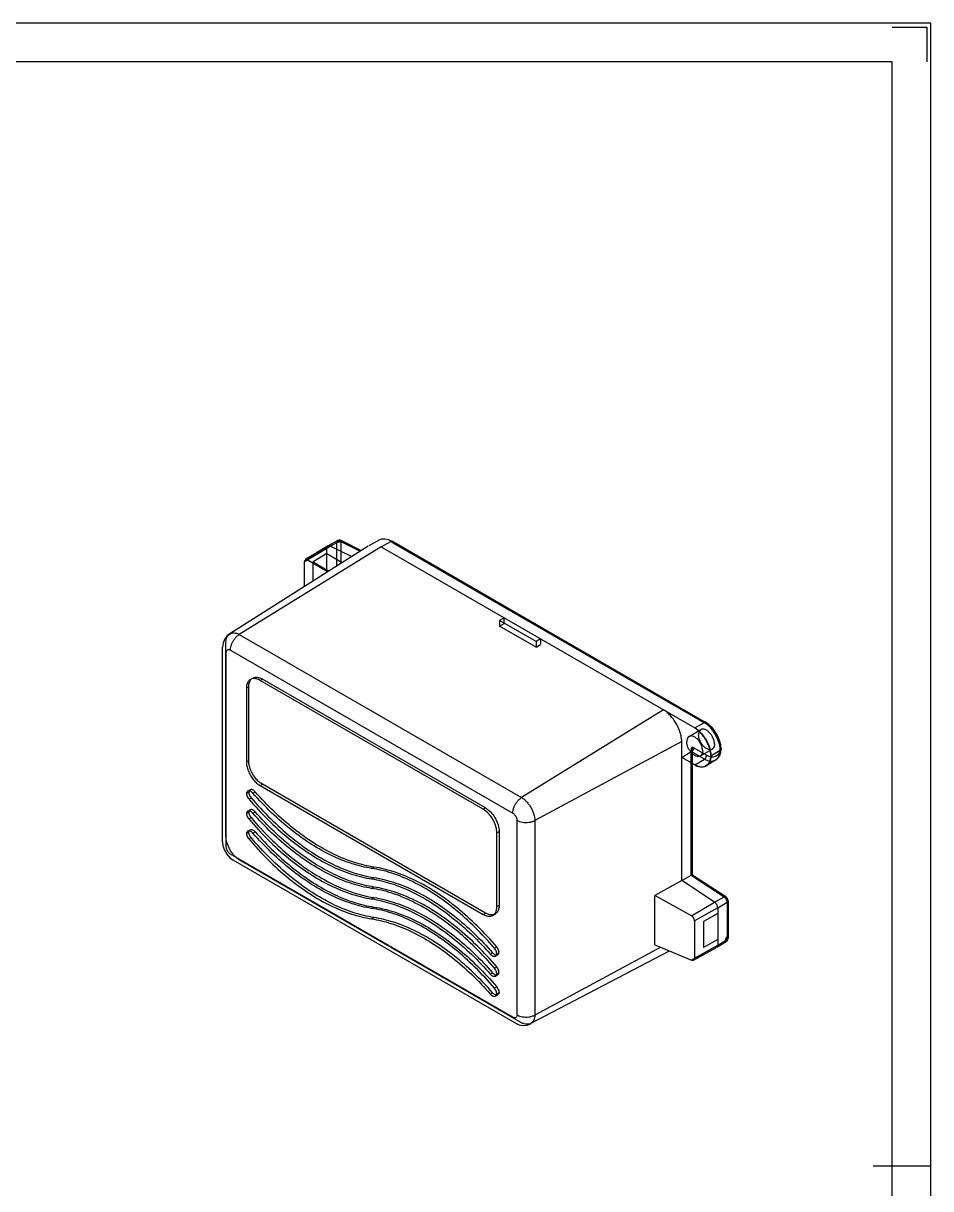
# Model space of a CAD drawing. Header units: millimetres. Extents: x 704 to 1206, y -330 to 25.
# Drawn here: x 1065.2 to 1206.1, y -156.3 to 24.6 of the extents above; entities that cross this region are included whole.
import ezdxf

# ---------------------------------------------------------------- set-up
doc = ezdxf.new("R2010")
doc.units = ezdxf.units.MM
doc.layers.get('0').update_dxf_attribs({"lineweight": 0})
for name, color, linetype, lineweight in [('CAXA3', 7, 'Continuous', 25), ('图框_内框线', 5, 'Continuous', 50), ('图框_外框线', 7, 'Continuous', 0), ('图框_角线', 5, 'Continuous', 140)]:
    doc.layers.add(name, color=color, linetype=linetype, lineweight=lineweight)

msp = doc.modelspace()

# ---------------------------------------------------------------- linework, layer by layer
at = {"color": 0, "linetype": 'Continuous', "lineweight": 25}
for p, q in [((1112.401, -56.871), (1113.919, -56.025)), ((1114.08, -55.707), (1112.571, -56.537)), ((1112.895, -56.545), (1114.388, -55.715)), ((1113.919, -59.648), (1113.919, -56.025)), ((1114.388, -55.715), (1117.597, -57.313)), ((1114.619, -59.203), (1114.619, -56.029)), ((1114.629, -55.693), (1117.723, -57.233)), ((1114.76, -55.936), (1117.565, -57.333)), ((1120.397, -55.702), (1118.888, -56.532)), ((1120.816, -56.667), (1122.307, -55.836)), ((1122.307, -55.836), (1171.009, -83.953)), ((1122.551, -55.814), (1171.254, -83.932)), ((1122.655, -56.043), (1171.357, -84.161)), ((1118.793, -56.553), (1097.304, -70.198)), ((1120.816, -56.667), (1098.776, -70.28)), ((1108.923, -58.951), (1112.401, -56.871)), ((1112.558, -56.538), (1109.049, -58.664)), ((1112.895, -56.545), (1109.322, -58.685)), ((1112.401, -57.728), (1110.248, -59.016)), ((1112.401, -60.612), (1112.401, -56.871)), ((1112.401, -57.728), (1114.78, -59.101)), ((1116.208, -58.195), (1112.895, -56.545)), ((1120.816, -56.667), (1169.518, -84.784)), ((1108.923, -62.821), (1108.923, -58.951)), ((1112.467, -60.57), (1109.322, -58.685)), ((1110.248, -61.979), (1110.248, -59.016)), ((1110.248, -59.016), (1112.692, -60.427)), ((1139.908, -67.689), (1139.201, -68.126)), ((1139.201, -68.126), (1139.201, -68.995)), ((1144.858, -71.392), (1139.201, -68.126)), ((1139.201, -68.995), (1139.908, -68.587)), ((1139.908, -68.587), (1139.908, -67.689)), ((1098.776, -70.28), (1142.617, -95.591)), ((1144.858, -72.261), (1139.201, -68.995)), ((1096.18, -102.467), (1096.18, -72.256)), ((1096.717, -101.679), (1096.717, -71.469)), ((1145.565, -70.955), (1144.858, -71.392)), ((1144.858, -71.392), (1144.858, -72.261)), ((1144.858, -72.261), (1145.565, -71.853)), ((1145.565, -70.955), (1145.565, -71.853)), ((1096.766, -103.283), (1096.766, -73.073)), ((1097.411, -72.7), (1141.252, -98.011)), ((1100.507, -77.257), (1100.861, -77.053)), ((1102.007, -77.405), (1102.361, -77.201)), ((1136.656, -97.409), (1102.007, -77.405)), ((1099.886, -78.63), (1100.239, -78.426)), ((1099.886, -78.63), (1099.886, -90.061)), ((1100.239, -89.857), (1100.239, -78.426)), ((1164.657, -81.977), (1142.617, -95.591)), ((1169.518, -84.784), (1171.009, -83.953)), ((1168.626, -86.116), (1170.464, -85.055)), ((1167.485, -86.876), (1144.675, -99.157)), ((1167.485, -108.479), (1167.485, -86.876)), ((1167.485, -89.367), (1168.95, -88.461)), ((1168.944, -88.097), (1168.944, -107.185)), ((1171.009, -89.65), (1168.95, -88.461)), ((1168.95, -107.631), (1168.95, -88.461)), ((1169.091, -88.301), (1169.091, -107.389)), ((1171.357, -89.041), (1169.333, -87.872)), ((1170.376, -89.147), (1172.214, -88.086)), ((1172.011, -89.101), (1173.476, -88.225)), ((1099.886, -90.061), (1100.239, -89.857)), ((1169.518, -90.54), (1167.485, -89.367)), ((1169.518, -90.54), (1171.009, -89.65)), ((1171.264, -90.632), (1172.737, -89.74)), ((1102.007, -93.735), (1102.361, -93.531)), ((1102.007, -93.735), (1136.656, -113.739)), ((1137.009, -113.535), (1102.361, -93.531)), ((1099.891, -94.98), (1100.244, -94.776)), ((1100.093, -94.617), (1100.446, -94.413)), ((1100.265, -95.822), (1100.619, -95.618)), ((1100.901, -94.926), (1101.255, -94.722)), ((1100.093, -97.719), (1100.446, -97.515)), ((1136.656, -97.409), (1137.009, -97.205)), ((1099.891, -98.083), (1100.244, -97.878)), ((1100.265, -98.925), (1100.619, -98.72)), ((1100.901, -98.029), (1101.255, -97.825)), ((1141.897, -99.129), (1141.897, -129.34)), ((1144.675, -99.157), (1144.675, -129.368)), ((1099.891, -101.185), (1100.244, -100.981)), ((1100.093, -100.822), (1100.446, -100.618)), ((1100.901, -101.132), (1101.255, -100.928)), ((1138.777, -101.083), (1139.13, -100.879)), ((1138.777, -112.514), (1138.777, -101.083)), ((1139.13, -100.879), (1139.13, -112.31)), ((1100.265, -102.027), (1100.619, -101.823)), ((1141.252, -129.712), (1097.411, -104.401)), ((1141.666, -130.628), (1097.825, -105.317)), ((1142.617, -130.556), (1098.776, -105.245)), ((1119.331, -106.595), (1119.685, -106.391)), ((1119.331, -108.228), (1119.685, -108.024)), ((1167.485, -108.479), (1163.324, -110.789)), ((1167.485, -108.479), (1168.95, -107.631)), ((1172.578, -111.823), (1167.485, -108.479)), ((1168.95, -107.631), (1174.067, -110.991)), ((1169.23, -107.633), (1174.311, -110.97)), ((1169.309, -107.847), (1174.39, -111.183)), ((1119.331, -109.698), (1119.685, -109.494)), ((1119.331, -111.331), (1119.685, -111.127)), ((1168.995, -113.958), (1163.324, -110.789)), ((1163.324, -118.476), (1163.324, -110.789)), ((1168.995, -113.958), (1172.578, -111.823)), ((1172.578, -111.823), (1174.067, -110.991)), ((1173.071, -112.719), (1174.537, -111.843)), ((1174.53, -111.438), (1174.53, -117.235)), ((1174.537, -111.843), (1174.537, -117.64)), ((1174.677, -111.642), (1174.677, -117.439)), ((1119.331, -112.801), (1119.685, -112.596)), ((1136.656, -113.739), (1137.009, -113.535)), ((1138.156, -113.888), (1138.509, -113.684)), ((1138.777, -112.514), (1139.13, -112.31)), ((1173.071, -112.719), (1169.469, -114.727)), ((1173.071, -113.576), (1170.841, -114.819)), ((1173.071, -112.719), (1173.071, -118.516)), ((1119.331, -114.434), (1119.685, -114.229)), ((1169.469, -114.727), (1169.469, -120.524)), ((1170.841, -114.819), (1170.841, -118.902)), ((1138.397, -119.001), (1138.751, -118.797)), ((1144.011, -130.684), (1165.58, -119.414)), ((1164.217, -118.847), (1144.675, -129.368)), ((1163.324, -118.476), (1168.995, -120.833)), ((1172.578, -118.841), (1168.995, -120.833)), ((1169.309, -120.83), (1172.905, -118.854)), ((1169.469, -120.524), (1173.071, -118.516)), ((1173.071, -117.659), (1170.841, -118.902)), ((1172.578, -118.841), (1174.067, -117.95)), ((1172.912, -118.844), (1174.385, -117.952)), ((1173.071, -118.516), (1174.537, -117.64)), ((1137.761, -119.897), (1138.115, -119.693)), ((1138.57, -120.206), (1138.923, -120.002)), ((1138.772, -119.843), (1139.125, -119.639)), ((1137.761, -123), (1138.115, -122.796)), ((1138.397, -122.104), (1138.751, -121.9)), ((1138.772, -122.946), (1139.125, -122.742)), ((1138.57, -123.309), (1138.923, -123.105)), ((1137.761, -126.102), (1138.115, -125.898)), ((1138.397, -125.207), (1138.751, -125.003)), ((1138.57, -126.412), (1138.923, -126.208)), ((1138.772, -126.049), (1139.125, -125.845))]:
    msp.add_line(p, q, dxfattribs=at)
for points in [[(1114.615, -55.686), (1114.429, -55.635), (1114.238, -55.637), (1114.069, -55.697)], [(1122.541, -55.832), (1121.972, -55.573), (1121.396, -55.457), (1120.846, -55.494), (1120.358, -55.678)], [(1097.285, -70.157), (1096.827, -70.54), (1096.474, -71.039), (1096.252, -71.624), (1096.18, -72.263)], [(1173.596, -88.022), (1173.54, -87.403), (1173.364, -86.732), (1173.076, -86.045), (1172.693, -85.384), (1172.242, -84.792), (1171.748, -84.305), (1171.241, -83.949)], [(1169.091, -88.301), (1169.091, -88.286), (1169.091, -88.283), (1169.09, -88.292), (1169.089, -88.295), (1169.085, -88.306), (1169.08, -88.319), (1169.079, -88.322)], [(1172.758, -89.77), (1173.111, -89.474), (1173.38, -89.067), (1173.545, -88.572), (1173.596, -88.02)], [(1096.18, -102.462), (1096.249, -103.108), (1096.471, -103.779), (1096.836, -104.411), (1097.307, -104.938), (1097.831, -105.32)], [(1169.124, -107.522), (1169.11, -107.492), (1169.1, -107.46), (1169.094, -107.433), (1169.091, -107.411), (1169.091, -107.389)], [(1169.23, -107.633), (1169.208, -107.618), (1169.187, -107.6), (1169.166, -107.578), (1169.143, -107.552), (1169.124, -107.522)], [(1174.676, -111.627), (1174.628, -111.38), (1174.504, -111.154), (1174.321, -110.977)], [(1174.393, -117.964), (1174.536, -117.837), (1174.634, -117.659), (1174.676, -117.452)], [(1141.662, -130.626), (1142.254, -130.882), (1142.871, -130.982), (1143.477, -130.925), (1144.034, -130.722)]]:
    msp.add_lwpolyline(points, dxfattribs=at)
for points, knots in [([(1114.388, -55.715), (1114.359, -55.702), (1114.301, -55.68), (1114.212, -55.67), (1114.131, -55.682), (1114.059, -55.715), (1114, -55.768), (1113.955, -55.84), (1113.926, -55.927), (1113.919, -55.991), (1113.919, -56.025)], [0, 0, 0, 0, 0.09760852, 0.18458258, 0.26437822, 0.34091747, 0.41832678, 0.50052691, 0.59092948, 0.69238191, 0.69238191, 0.69238191, 0.69238191]), ([(1114.619, -56.029), (1114.571, -56), (1114.458, -55.959), (1114.275, -55.937), (1114.089, -55.955), (1113.971, -55.996), (1113.919, -56.025)], [0, 0, 0, 0, 0.16948319, 0.35481799, 0.54750977, 0.72583984, 0.72583984, 0.72583984, 0.72583984]), ([(1114.159, -55.952), (1114.13, -55.956), (1114.073, -55.965), (1113.992, -55.99), (1113.942, -56.012), (1113.919, -56.025)], [0, 0, 0, 0, 0.08844574, 0.17334463, 0.25271172, 0.25271172, 0.25271172, 0.25271172]), ([(1114.76, -55.936), (1114.757, -55.887), (1114.739, -55.797), (1114.653, -55.69), (1114.518, -55.659), (1114.431, -55.692), (1114.388, -55.715)], [0, 0, 0, 0, 0.14693505, 0.26840862, 0.38999077, 0.53564921, 0.53564921, 0.53564921, 0.53564921]), ([(1114.388, -55.715), (1114.409, -55.704), (1114.451, -55.685), (1114.515, -55.671), (1114.557, -55.672), (1114.577, -55.676)], [0, 0, 0, 0, 0.07106057, 0.13589298, 0.19640009, 0.19640009, 0.19640009, 0.19640009]), ([(1114.619, -56.029), (1114.621, -56.004), (1114.627, -55.956), (1114.691, -55.913), (1114.737, -55.927), (1114.76, -55.937)], [0, 0, 0, 0, 0.07467004, 0.13249118, 0.20625724, 0.20625724, 0.20625724, 0.20625724]), ([(1122.307, -55.836), (1122.323, -55.826), (1122.356, -55.809), (1122.411, -55.793), (1122.469, -55.788), (1122.527, -55.8), (1122.577, -55.829), (1122.614, -55.874), (1122.639, -55.928), (1122.652, -55.985), (1122.654, -56.024), (1122.655, -56.043)], [0, 0, 0, 0, 0.05437787, 0.11214979, 0.17077705, 0.22854711, 0.28478711, 0.34198803, 0.40104624, 0.46055384, 0.51790818, 0.51790818, 0.51790818, 0.51790818]), ([(1112.895, -56.545), (1112.864, -56.53), (1112.803, -56.506), (1112.709, -56.493), (1112.623, -56.505), (1112.547, -56.54), (1112.484, -56.597), (1112.437, -56.673), (1112.407, -56.767), (1112.401, -56.835), (1112.401, -56.871)], [0, 0, 0, 0, 0.10389187, 0.19625894, 0.2808989, 0.36205664, 0.44415456, 0.53138376, 0.62741404, 0.73535603, 0.73535603, 0.73535603, 0.73535603]), ([(1109.322, -58.685), (1109.278, -58.659), (1109.183, -58.62), (1109.029, -58.655), (1108.936, -58.788), (1108.923, -58.894), (1108.923, -58.951)], [0, 0, 0, 0, 0.15492221, 0.29277153, 0.43897911, 0.60862184, 0.60862184, 0.60862184, 0.60862184]), ([(1096.717, -71.469), (1096.717, -71.323), (1096.742, -71.048), (1096.867, -70.674), (1097.067, -70.375), (1097.333, -70.159), (1097.653, -70.036), (1098.013, -70.013), (1098.399, -70.092), (1098.65, -70.207), (1098.776, -70.28)], [0, 0, 0, 0, 0.4362267, 0.821738, 1.1714024, 1.5023358, 1.8332682, 2.1829299, 2.5684374, 3.0046599, 3.0046599, 3.0046599, 3.0046599]), ([(1097.411, -72.7), (1097.411, -72.553), (1097.446, -72.25), (1097.578, -71.799), (1097.786, -71.351), (1098.061, -70.93), (1098.39, -70.562), (1098.644, -70.362), (1098.776, -70.28)], [0, 0, 0, 0, 0.4414526, 0.9080043, 1.4049817, 1.9162212, 2.4138339, 2.8790363, 2.8790363, 2.8790363, 2.8790363]), ([(1096.766, -73.073), (1096.765, -73.003), (1096.78, -72.872), (1096.871, -72.7), (1097.034, -72.605), (1097.228, -72.612), (1097.351, -72.665), (1097.411, -72.7)], [0, 0, 0, 0, 0.20824851, 0.39104146, 0.56079089, 0.74399566, 0.95347355, 0.95347355, 0.95347355, 0.95347355]), ([(1102.007, -77.405), (1101.839, -77.309), (1101.502, -77.154), (1100.973, -77.085), (1100.488, -77.222), (1100.127, -77.573), (1099.921, -78.066), (1099.886, -78.436), (1099.886, -78.63)], [0, 0, 0, 0, 0.58107, 1.1004948, 1.5699075, 2.0392141, 2.5586083, 3.1410633, 3.1410633, 3.1410633, 3.1410633]), ([(1100.239, -78.426), (1100.239, -78.23), (1100.28, -77.858), (1100.485, -77.366), (1100.842, -77.018), (1101.322, -76.885), (1101.85, -76.952), (1102.191, -77.103), (1102.361, -77.201)], [0, 0, 0, 0, 0.5897215, 1.1079208, 1.5703885, 2.0324902, 2.5494628, 3.1378899, 3.1378899, 3.1378899, 3.1378899]), ([(1167.485, -86.876), (1167.485, -86.653), (1167.438, -86.19), (1167.262, -85.493), (1166.991, -84.789), (1166.638, -84.1), (1166.218, -83.45), (1165.743, -82.863), (1165.228, -82.362), (1164.85, -82.089), (1164.657, -81.977)], [0, 0, 0, 0, 0.6691803, 1.3904616, 2.1498283, 2.929098, 3.7083669, 4.4677312, 5.1890087, 5.8581839, 5.8581839, 5.8581839, 5.8581839]), ([(1169.518, -84.784), (1169.746, -84.917), (1170.195, -85.253), (1170.788, -85.885), (1171.303, -86.635), (1171.694, -87.455), (1171.944, -88.283), (1172.01, -88.838), (1172.011, -89.101)], [0, 0, 0, 0, 0.790686, 1.6706424, 2.589943, 3.5080256, 4.3852189, 5.1739452, 5.1739452, 5.1739452, 5.1739452]), ([(1172.011, -89.101), (1172.006, -88.903), (1171.959, -88.494), (1171.799, -87.881), (1171.56, -87.264), (1171.251, -86.662), (1170.884, -86.094), (1170.469, -85.577), (1170.018, -85.133), (1169.688, -84.887), (1169.518, -84.784)], [0, 0, 0, 0, 0.5945282, 1.2300026, 1.8952562, 2.5760475, 3.2568382, 3.9220898, 4.5575608, 5.1520847, 5.1520847, 5.1520847, 5.1520847]), ([(1172.576, -87.296), (1172.576, -87.135), (1172.529, -86.795), (1172.354, -86.301), (1172.084, -85.832), (1171.744, -85.433), (1171.367, -85.134), (1170.981, -84.971), (1170.609, -84.962), (1170.302, -85.144), (1170.13, -85.47), (1170.101, -85.723), (1170.102, -85.856)], [0, 0, 0, 0, 0.482764, 1.0204516, 1.5611902, 2.0993077, 2.5834018, 2.9923403, 3.3392346, 3.6575085, 4.0065194, 4.4064782, 4.4064782, 4.4064782, 4.4064782]), ([(1171.357, -84.161), (1171.357, -84.142), (1171.356, -84.104), (1171.343, -84.047), (1171.319, -83.993), (1171.281, -83.948), (1171.232, -83.918), (1171.175, -83.907), (1171.117, -83.912), (1171.061, -83.928), (1171.026, -83.944), (1171.009, -83.953)], [0, 0, 0, 0, 0.05574654, 0.11451002, 0.17380334, 0.23152616, 0.28748845, 0.34387677, 0.40195597, 0.46071739, 0.51757437, 0.51757437, 0.51757437, 0.51757437]), ([(1173.476, -88.225), (1173.471, -88.029), (1173.425, -87.624), (1173.267, -87.018), (1173.029, -86.407), (1172.724, -85.812), (1172.36, -85.249), (1171.95, -84.738), (1171.504, -84.298), (1171.177, -84.055), (1171.009, -83.953)], [0, 0, 0, 0, 0.5883202, 1.217159, 1.875466, 2.5491486, 3.2228305, 3.8811355, 4.509971, 5.0982868, 5.0982868, 5.0982868, 5.0982868]), ([(1171.357, -84.161), (1171.428, -84.201), (1171.569, -84.291), (1171.773, -84.446), (1171.971, -84.623), (1172.229, -84.885), (1172.528, -85.253), (1172.842, -85.736), (1173.105, -86.249), (1173.274, -86.692), (1173.374, -87.047), (1173.429, -87.306), (1173.462, -87.561), (1173.47, -87.728), (1173.47, -87.81)], [0, 0, 0, 0, 0.2458834, 0.5017884, 0.7669847, 1.0403717, 1.6058327, 2.1856171, 2.7655611, 3.3314872, 3.6052079, 3.8707937, 4.1271301, 4.3734679, 4.3734679, 4.3734679, 4.3734679]), ([(1170.738, -88.358), (1170.737, -88.197), (1170.691, -87.856), (1170.516, -87.363), (1170.246, -86.893), (1169.906, -86.494), (1169.529, -86.196), (1169.142, -86.032), (1168.77, -86.023), (1168.464, -86.206), (1168.292, -86.532), (1168.262, -86.784), (1168.263, -86.917)], [0, 0, 0, 0, 0.482764, 1.0204516, 1.5611902, 2.0993077, 2.5834018, 2.9923403, 3.3392346, 3.6575085, 4.0065194, 4.4064782, 4.4064782, 4.4064782, 4.4064782]), ([(1172.576, -87.285), (1172.576, -87.422), (1172.546, -87.676), (1172.37, -88.002), (1172.064, -88.179), (1171.693, -88.169), (1171.309, -88.004), (1170.933, -87.709), (1170.595, -87.311), (1170.326, -86.844), (1170.15, -86.353), (1170.102, -86.016), (1170.102, -85.856)], [0, 0, 0, 0, 0.4110678, 0.7560513, 1.072166, 1.4171465, 1.8282103, 2.3085546, 2.83836, 3.3858807, 3.915688, 4.3960357, 4.3960357, 4.3960357, 4.3960357]), ([(1170.738, -88.346), (1170.738, -88.483), (1170.708, -88.738), (1170.532, -89.064), (1170.225, -89.241), (1169.855, -89.23), (1169.47, -89.065), (1169.094, -88.771), (1168.757, -88.372), (1168.487, -87.906), (1168.311, -87.414), (1168.263, -87.077), (1168.263, -86.917)], [0, 0, 0, 0, 0.4110678, 0.7560513, 1.072166, 1.4171465, 1.8282103, 2.3085546, 2.83836, 3.3858807, 3.915688, 4.3960357, 4.3960357, 4.3960357, 4.3960357]), ([(1169.048, -87.827), (1169.038, -87.833), (1169.021, -87.846), (1168.998, -87.87), (1168.982, -87.894), (1168.972, -87.915), (1168.965, -87.931), (1168.959, -87.949), (1168.952, -87.974), (1168.947, -88.009), (1168.945, -88.052), (1168.944, -88.082), (1168.944, -88.097)], [0, 0, 0, 0, 0.03244946, 0.06558564, 0.09975379, 0.11725238, 0.13499723, 0.15360969, 0.17309519, 0.2144515, 0.25825728, 0.30327017, 0.30327017, 0.30327017, 0.30327017]), ([(1168.944, -88.097), (1168.966, -88.11), (1169.005, -88.137), (1169.053, -88.186), (1169.078, -88.232), (1169.089, -88.27), (1169.091, -88.294), (1169.091, -88.313), (1169.088, -88.331), (1169.083, -88.355), (1169.071, -88.382), (1169.058, -88.404), (1169.046, -88.421), (1169.031, -88.438), (1169.011, -88.459), (1168.982, -88.481), (1168.961, -88.495), (1168.95, -88.502)], [0, 0, 0, 0, 0.07521492, 0.14261054, 0.20325298, 0.23192351, 0.26002935, 0.27404366, 0.28811241, 0.31664512, 0.34612319, 0.37694913, 0.39298049, 0.40945656, 0.44380414, 0.48010453, 0.5183888, 0.5183888, 0.5183888, 0.5183888]), ([(1169.048, -87.827), (1169.064, -87.855), (1169.092, -87.913), (1169.119, -88.005), (1169.128, -88.083), (1169.127, -88.145), (1169.123, -88.182), (1169.118, -88.211), (1169.111, -88.239), (1169.101, -88.274), (1169.084, -88.313), (1169.068, -88.343), (1169.052, -88.366), (1169.036, -88.387), (1169.014, -88.412), (1168.984, -88.439), (1168.962, -88.454), (1168.95, -88.461)], [0, 0, 0, 0, 0.09677708, 0.19236836, 0.28571091, 0.33133385, 0.37613392, 0.39821755, 0.42008383, 0.46316191, 0.50541361, 0.54689733, 0.56738655, 0.587722, 0.62798912, 0.66786852, 0.7075294, 0.7075294, 0.7075294, 0.7075294]), ([(1169.333, -87.872), (1169.333, -87.9), (1169.328, -87.958), (1169.308, -88.044), (1169.282, -88.117), (1169.255, -88.175), (1169.236, -88.21), (1169.22, -88.238), (1169.202, -88.265), (1169.18, -88.298), (1169.15, -88.336), (1169.125, -88.365), (1169.103, -88.388), (1169.082, -88.409), (1169.055, -88.433), (1169.021, -88.459), (1168.997, -88.474), (1168.986, -88.481)], [0, 0, 0, 0, 0.0828834, 0.17224075, 0.26631178, 0.31444868, 0.36291587, 0.38718167, 0.41141542, 0.45963398, 0.50728044, 0.55406454, 0.57704761, 0.59971346, 0.64397834, 0.68665641, 0.72756245, 0.72756245, 0.72756245, 0.72756245]), ([(1169.333, -87.872), (1169.32, -87.865), (1169.294, -87.85), (1169.255, -87.831), (1169.223, -87.818), (1169.198, -87.811), (1169.179, -87.807), (1169.161, -87.805), (1169.138, -87.804), (1169.11, -87.806), (1169.077, -87.813), (1169.057, -87.822), (1169.048, -87.827)], [0, 0, 0, 0, 0.0450125, 0.08881788, 0.13017378, 0.14965909, 0.16827136, 0.18601605, 0.20351447, 0.23768235, 0.27081835, 0.30326774, 0.30326774, 0.30326774, 0.30326774]), ([(1171.009, -89.65), (1171.16, -89.732), (1171.46, -89.863), (1171.919, -89.95), (1172.345, -89.918), (1172.724, -89.772), (1173.041, -89.517), (1173.281, -89.164), (1173.436, -88.723), (1173.472, -88.398), (1173.476, -88.225)], [0, 0, 0, 0, 0.5163389, 0.9734742, 1.3884863, 1.7813883, 2.1742914, 2.5893067, 3.0464465, 3.5627903, 3.5627903, 3.5627903, 3.5627903]), ([(1173.47, -87.81), (1173.472, -87.961), (1173.449, -88.25), (1173.325, -88.641), (1173.122, -88.954), (1172.849, -89.178), (1172.52, -89.305), (1172.148, -89.326), (1171.748, -89.241), (1171.487, -89.117), (1171.357, -89.041)], [0, 0, 0, 0, 0.456588, 0.8577419, 1.2192215, 1.559677, 1.8998983, 2.2607026, 2.6608015, 3.116017, 3.116017, 3.116017, 3.116017]), ([(1173.47, -87.81), (1173.49, -87.822), (1173.525, -87.85), (1173.565, -87.901), (1173.59, -87.959), (1173.598, -88.019), (1173.591, -88.079), (1173.569, -88.136), (1173.53, -88.187), (1173.495, -88.214), (1173.476, -88.225)], [0, 0, 0, 0, 0.06908305, 0.13326126, 0.19441781, 0.25399185, 0.31319631, 0.37331842, 0.43601254, 0.50348513, 0.50348513, 0.50348513, 0.50348513]), ([(1173.54, -88.172), (1173.564, -88.143), (1173.598, -88.075), (1173.597, -87.966), (1173.552, -87.872), (1173.5, -87.828), (1173.47, -87.81)], [0, 0, 0, 0, 0.11396295, 0.21737594, 0.31517537, 0.41803886, 0.41803886, 0.41803886, 0.41803886]), ([(1173.476, -88.225), (1173.484, -88.221), (1173.5, -88.21), (1173.521, -88.192), (1173.534, -88.179), (1173.54, -88.172)], [0, 0, 0, 0, 0.028704679, 0.056677479, 0.083961388, 0.083961388, 0.083961388, 0.083961388]), ([(1099.886, -90.061), (1099.886, -90.281), (1099.937, -90.75), (1100.151, -91.455), (1100.489, -92.161), (1100.931, -92.806), (1101.435, -93.344), (1101.816, -93.625), (1102.007, -93.735)], [0, 0, 0, 0, 0.6578738, 1.4068439, 2.2008933, 2.9948047, 3.7441269, 4.4046114, 4.4046114, 4.4046114, 4.4046114]), ([(1102.361, -93.531), (1102.166, -93.419), (1101.785, -93.132), (1101.28, -92.594), (1100.842, -91.956), (1100.509, -91.258), (1100.297, -90.554), (1100.239, -90.081), (1100.239, -89.857)], [0, 0, 0, 0, 0.6729243, 1.4218233, 2.2042068, 2.9855537, 3.7321012, 4.4033576, 4.4033576, 4.4033576, 4.4033576]), ([(1172.011, -89.101), (1172.01, -89.332), (1171.964, -89.769), (1171.722, -90.347), (1171.303, -90.756), (1170.739, -90.913), (1170.119, -90.833), (1169.718, -90.655), (1169.518, -90.54)], [0, 0, 0, 0, 0.6929228, 1.301807, 1.8452065, 2.3881761, 2.9956189, 3.6870207, 3.6870207, 3.6870207, 3.6870207]), ([(1169.518, -90.54), (1169.671, -90.624), (1169.974, -90.756), (1170.438, -90.844), (1170.868, -90.812), (1171.251, -90.664), (1171.571, -90.406), (1171.814, -90.05), (1171.97, -89.604), (1172.007, -89.275), (1172.011, -89.101)], [0, 0, 0, 0, 0.5217874, 0.9837465, 1.4031379, 1.8001858, 2.1972349, 2.6166295, 3.0785931, 3.6003855, 3.6003855, 3.6003855, 3.6003855]), ([(1171.009, -89.65), (1171.027, -89.64), (1171.065, -89.615), (1171.12, -89.567), (1171.176, -89.505), (1171.23, -89.429), (1171.279, -89.347), (1171.317, -89.261), (1171.342, -89.18), (1171.355, -89.107), (1171.357, -89.061), (1171.357, -89.041)], [0, 0, 0, 0, 0.06109223, 0.13406756, 0.21875094, 0.31305946, 0.41165109, 0.50665439, 0.5925701, 0.66674978, 0.72837657, 0.72837657, 0.72837657, 0.72837657]), ([(1100.901, -94.926), (1100.839, -94.856), (1100.708, -94.729), (1100.486, -94.601), (1100.263, -94.552), (1100.062, -94.614), (1099.929, -94.774), (1099.899, -94.909), (1099.891, -94.98)], [0, 0, 0, 0, 0.2820581, 0.542911, 0.7605887, 0.9488925, 1.1414458, 1.3544943, 1.3544943, 1.3544943, 1.3544943]), ([(1099.891, -94.98), (1099.901, -95.079), (1099.947, -95.278), (1100.075, -95.562), (1100.195, -95.738), (1100.265, -95.822)], [0, 0, 0, 0, 0.30008821, 0.60471621, 0.93299627, 0.93299627, 0.93299627, 0.93299627]), ([(1101.255, -94.722), (1101.192, -94.651), (1101.058, -94.525), (1100.837, -94.397), (1100.617, -94.348), (1100.42, -94.409), (1100.288, -94.568), (1100.252, -94.704), (1100.244, -94.776)], [0, 0, 0, 0, 0.2859809, 0.5467363, 0.7585916, 0.9417992, 1.1349591, 1.3517085, 1.3517085, 1.3517085, 1.3517085]), ([(1100.244, -94.776), (1100.254, -94.873), (1100.302, -95.075), (1100.43, -95.36), (1100.551, -95.537), (1100.619, -95.618)], [0, 0, 0, 0, 0.29189893, 0.61748397, 0.93275032, 0.93275032, 0.93275032, 0.93275032]), ([(1100.265, -95.822), (1101.21, -96.938), (1103.164, -99.063), (1106.308, -101.906), (1109.56, -104.305), (1112.848, -106.195), (1116.092, -107.538), (1118.276, -108.07), (1119.331, -108.228)], [0, 0, 0, 0, 4.387754, 8.6461981, 12.6971939, 16.4898584, 19.9956459, 23.1971719, 23.1971719, 23.1971719, 23.1971719]), ([(1100.619, -95.618), (1101.568, -96.739), (1103.531, -98.868), (1106.674, -101.71), (1109.912, -104.099), (1113.186, -105.981), (1116.431, -107.325), (1118.623, -107.865), (1119.685, -108.024)], [0, 0, 0, 0, 4.4093094, 8.6714149, 12.6934348, 16.4603651, 19.9739188, 23.1963225, 23.1963225, 23.1963225, 23.1963225]), ([(1119.331, -106.595), (1118.315, -106.443), (1116.214, -105.938), (1113.087, -104.672), (1109.912, -102.894), (1106.768, -100.638), (1103.723, -97.968), (1101.823, -95.974), (1100.901, -94.926)], [0, 0, 0, 0, 3.083045, 6.4493452, 10.0918958, 13.974397, 18.038288, 22.224438, 22.224438, 22.224438, 22.224438]), ([(1119.685, -106.391), (1118.662, -106.238), (1116.555, -105.726), (1113.431, -104.462), (1110.274, -102.694), (1107.144, -100.451), (1104.096, -97.78), (1102.184, -95.778), (1101.255, -94.722)], [0, 0, 0, 0, 3.1023584, 6.4730711, 10.0824815, 13.930824, 18.004057, 22.2237298, 22.2237298, 22.2237298, 22.2237298]), ([(1141.252, -98.011), (1141.252, -97.864), (1141.287, -97.561), (1141.419, -97.11), (1141.626, -96.662), (1141.902, -96.241), (1142.231, -95.873), (1142.485, -95.673), (1142.617, -95.591)], [0, 0, 0, 0, 0.4414526, 0.9080043, 1.4049817, 1.9162212, 2.4138339, 2.8790363, 2.8790363, 2.8790363, 2.8790363]), ([(1142.617, -95.591), (1142.757, -95.672), (1143.032, -95.871), (1143.407, -96.235), (1143.753, -96.663), (1144.058, -97.136), (1144.315, -97.637), (1144.513, -98.15), (1144.641, -98.657), (1144.675, -98.995), (1144.675, -99.157)], [0, 0, 0, 0, 0.4870804, 1.012085, 1.5648124, 2.1320279, 2.6992441, 3.2519732, 3.7769806, 4.2640647, 4.2640647, 4.2640647, 4.2640647]), ([(1100.901, -98.029), (1100.839, -97.958), (1100.708, -97.832), (1100.486, -97.704), (1100.263, -97.655), (1100.062, -97.717), (1099.929, -97.877), (1099.899, -98.012), (1099.891, -98.083)], [0, 0, 0, 0, 0.2820581, 0.542911, 0.7605887, 0.9488925, 1.1414458, 1.3544943, 1.3544943, 1.3544943, 1.3544943]), ([(1101.255, -97.825), (1101.192, -97.753), (1101.058, -97.628), (1100.837, -97.5), (1100.617, -97.451), (1100.42, -97.512), (1100.288, -97.671), (1100.252, -97.807), (1100.244, -97.878)], [0, 0, 0, 0, 0.2859809, 0.5467363, 0.7585916, 0.9417992, 1.1349591, 1.3517085, 1.3517085, 1.3517085, 1.3517085]), ([(1138.777, -101.083), (1138.777, -100.864), (1138.725, -100.394), (1138.511, -99.689), (1138.174, -98.984), (1137.732, -98.339), (1137.227, -97.8), (1136.846, -97.519), (1136.656, -97.409)], [0, 0, 0, 0, 0.6578738, 1.4068439, 2.2008933, 2.9948047, 3.7441269, 4.4046114, 4.4046114, 4.4046114, 4.4046114]), ([(1137.009, -97.205), (1137.203, -97.317), (1137.585, -97.604), (1138.09, -98.142), (1138.528, -98.78), (1138.861, -99.478), (1139.073, -100.183), (1139.13, -100.656), (1139.13, -100.879)], [0, 0, 0, 0, 0.6729243, 1.4218233, 2.2042068, 2.9855537, 3.7321012, 4.4033576, 4.4033576, 4.4033576, 4.4033576]), ([(1099.891, -98.083), (1099.901, -98.182), (1099.947, -98.38), (1100.075, -98.665), (1100.195, -98.841), (1100.265, -98.925)], [0, 0, 0, 0, 0.30008821, 0.60471621, 0.93299627, 0.93299627, 0.93299627, 0.93299627]), ([(1100.244, -97.878), (1100.254, -97.975), (1100.302, -98.177), (1100.43, -98.462), (1100.551, -98.64), (1100.619, -98.72)], [0, 0, 0, 0, 0.29189893, 0.61748397, 0.93275032, 0.93275032, 0.93275032, 0.93275032]), ([(1100.265, -98.925), (1101.21, -100.041), (1103.164, -102.165), (1106.308, -105.008), (1109.56, -107.408), (1112.848, -109.297), (1116.092, -110.64), (1118.276, -111.173), (1119.331, -111.331)], [0, 0, 0, 0, 4.387754, 8.6461981, 12.6971939, 16.4898584, 19.9956459, 23.1971719, 23.1971719, 23.1971719, 23.1971719]), ([(1100.619, -98.72), (1101.568, -99.842), (1103.531, -101.97), (1106.674, -104.812), (1109.912, -107.202), (1113.186, -109.084), (1116.431, -110.428), (1118.623, -110.968), (1119.685, -111.127)], [0, 0, 0, 0, 4.4093094, 8.6714149, 12.6934348, 16.4603651, 19.9739188, 23.1963225, 23.1963225, 23.1963225, 23.1963225]), ([(1119.331, -109.698), (1118.315, -109.546), (1116.214, -109.041), (1113.087, -107.775), (1109.912, -105.997), (1106.768, -103.741), (1103.723, -101.071), (1101.823, -99.077), (1100.901, -98.029)], [0, 0, 0, 0, 3.083045, 6.4493452, 10.0918958, 13.974397, 18.038288, 22.224438, 22.224438, 22.224438, 22.224438]), ([(1119.685, -109.494), (1118.662, -109.341), (1116.555, -108.829), (1113.431, -107.565), (1110.274, -105.797), (1107.144, -103.553), (1104.096, -100.883), (1102.184, -98.881), (1101.255, -97.825)], [0, 0, 0, 0, 3.1023584, 6.4730711, 10.0824815, 13.930824, 18.004057, 22.2237298, 22.2237298, 22.2237298, 22.2237298]), ([(1141.252, -98.011), (1141.322, -98.051), (1141.46, -98.159), (1141.638, -98.367), (1141.781, -98.615), (1141.873, -98.873), (1141.898, -99.048), (1141.897, -99.129)], [0, 0, 0, 0, 0.2417094, 0.5212563, 0.8152659, 1.0956522, 1.3393623, 1.3393623, 1.3393623, 1.3393623]), ([(1141.897, -99.129), (1142.025, -99.203), (1142.304, -99.324), (1142.761, -99.435), (1143.253, -99.479), (1143.756, -99.451), (1144.238, -99.35), (1144.539, -99.23), (1144.675, -99.157)], [0, 0, 0, 0, 0.4414497, 0.9079999, 1.4049767, 1.9162164, 2.4138298, 2.8790327, 2.8790327, 2.8790327, 2.8790327]), ([(1100.901, -101.132), (1100.839, -101.061), (1100.708, -100.934), (1100.486, -100.806), (1100.263, -100.757), (1100.062, -100.819), (1099.929, -100.979), (1099.899, -101.115), (1099.891, -101.185)], [0, 0, 0, 0, 0.2820581, 0.542911, 0.7605887, 0.9488925, 1.1414458, 1.3544943, 1.3544943, 1.3544943, 1.3544943]), ([(1099.891, -101.185), (1099.901, -101.285), (1099.947, -101.483), (1100.075, -101.768), (1100.195, -101.944), (1100.265, -102.027)], [0, 0, 0, 0, 0.30008821, 0.60471621, 0.93299627, 0.93299627, 0.93299627, 0.93299627]), ([(1100.244, -100.981), (1100.252, -100.909), (1100.288, -100.774), (1100.42, -100.615), (1100.617, -100.554), (1100.837, -100.603), (1101.058, -100.73), (1101.192, -100.856), (1101.255, -100.928)], [0, 0, 0, 0, 0.2169309, 0.4100771, 0.5933373, 0.8051895, 1.0659753, 1.3517067, 1.3517067, 1.3517067, 1.3517067]), ([(1100.619, -101.823), (1100.551, -101.743), (1100.43, -101.565), (1100.302, -101.28), (1100.254, -101.078), (1100.244, -100.981)], [0, 0, 0, 0, 0.31524844, 0.64083416, 0.9327503, 0.9327503, 0.9327503, 0.9327503]), ([(1119.331, -112.801), (1118.315, -112.649), (1116.214, -112.143), (1113.087, -110.878), (1109.912, -109.1), (1106.768, -106.843), (1103.723, -104.173), (1101.823, -102.18), (1100.901, -101.132)], [0, 0, 0, 0, 3.083045, 6.4493452, 10.0918958, 13.974397, 18.038288, 22.224438, 22.224438, 22.224438, 22.224438]), ([(1101.255, -100.928), (1102.184, -101.984), (1104.096, -103.986), (1107.145, -106.657), (1110.274, -108.9), (1113.431, -110.668), (1116.555, -111.932), (1118.662, -112.444), (1119.685, -112.596)], [0, 0, 0, 0, 4.2204082, 8.2938228, 12.1421252, 15.7514658, 19.121944, 22.2237306, 22.2237306, 22.2237306, 22.2237306]), ([(1098.776, -105.245), (1098.635, -105.164), (1098.36, -104.966), (1097.985, -104.601), (1097.64, -104.174), (1097.334, -103.701), (1097.077, -103.199), (1096.88, -102.686), (1096.751, -102.179), (1096.717, -101.842), (1096.717, -101.679)], [0, 0, 0, 0, 0.4870804, 1.012085, 1.5648124, 2.1320279, 2.6992441, 3.2519732, 3.7769806, 4.2640647, 4.2640647, 4.2640647, 4.2640647]), ([(1100.265, -102.027), (1101.21, -103.143), (1103.164, -105.268), (1106.308, -108.111), (1109.56, -110.511), (1112.848, -112.4), (1116.092, -113.743), (1118.276, -114.276), (1119.331, -114.434)], [0, 0, 0, 0, 4.387754, 8.6461981, 12.6971939, 16.4898584, 19.9956459, 23.1971719, 23.1971719, 23.1971719, 23.1971719]), ([(1119.685, -114.229), (1118.622, -114.071), (1116.43, -113.53), (1113.186, -112.186), (1109.911, -110.304), (1106.673, -107.914), (1103.531, -105.073), (1101.568, -102.945), (1100.619, -101.823)], [0, 0, 0, 0, 3.2228614, 6.7369548, 10.5046202, 14.5260437, 18.7876037, 23.1963214, 23.1963214, 23.1963214, 23.1963214]), ([(1097.411, -104.401), (1097.341, -104.362), (1097.202, -104.253), (1097.025, -104.046), (1096.881, -103.798), (1096.79, -103.54), (1096.765, -103.365), (1096.766, -103.283)], [0, 0, 0, 0, 0.2417094, 0.5212563, 0.8152659, 1.0956522, 1.3393623, 1.3393623, 1.3393623, 1.3393623]), ([(1138.397, -119.001), (1137.452, -117.885), (1135.498, -115.761), (1132.355, -112.918), (1129.103, -110.518), (1125.814, -108.629), (1122.571, -107.286), (1120.387, -106.753), (1119.331, -106.595)], [0, 0, 0, 0, 4.387754, 8.6461981, 12.6971939, 16.4898584, 19.9956459, 23.1971719, 23.1971719, 23.1971719, 23.1971719]), ([(1138.751, -118.797), (1137.801, -117.676), (1135.839, -115.547), (1132.696, -112.705), (1129.458, -110.316), (1126.183, -108.434), (1122.939, -107.09), (1120.747, -106.55), (1119.685, -106.391)], [0, 0, 0, 0, 4.4093094, 8.6714149, 12.6934348, 16.4603651, 19.9739188, 23.1963225, 23.1963225, 23.1963225, 23.1963225]), ([(1119.331, -108.228), (1120.348, -108.38), (1122.449, -108.885), (1125.576, -110.151), (1128.751, -111.929), (1131.895, -114.185), (1134.94, -116.855), (1136.84, -118.849), (1137.761, -119.897)], [0, 0, 0, 0, 3.083045, 6.4493452, 10.0918958, 13.974397, 18.038288, 22.224438, 22.224438, 22.224438, 22.224438]), ([(1119.685, -108.024), (1120.708, -108.177), (1122.815, -108.689), (1125.939, -109.953), (1129.096, -111.721), (1132.226, -113.964), (1135.274, -116.635), (1137.186, -118.637), (1138.115, -119.693)], [0, 0, 0, 0, 3.1023584, 6.4730711, 10.0824815, 13.930824, 18.004057, 22.2237298, 22.2237298, 22.2237298, 22.2237298]), ([(1168.944, -107.185), (1168.966, -107.198), (1169.005, -107.225), (1169.053, -107.274), (1169.078, -107.321), (1169.089, -107.359), (1169.091, -107.382), (1169.091, -107.401), (1169.088, -107.42), (1169.083, -107.443), (1169.071, -107.471), (1169.055, -107.497), (1169.035, -107.523), (1169.011, -107.547), (1168.982, -107.57), (1168.961, -107.583), (1168.95, -107.59)], [0, 0, 0, 0, 0.07521492, 0.14261054, 0.20325298, 0.23192351, 0.26002935, 0.27404366, 0.28811241, 0.31664512, 0.34612319, 0.37694913, 0.40944055, 0.44378813, 0.48008851, 0.51837279, 0.51837279, 0.51837279, 0.51837279]), ([(1168.944, -107.185), (1168.944, -107.2), (1168.945, -107.23), (1168.947, -107.275), (1168.952, -107.313), (1168.957, -107.344), (1168.963, -107.368), (1168.969, -107.391), (1168.979, -107.423), (1169, -107.481), (1169.022, -107.528), (1169.039, -107.56)], [0, 0, 0, 0, 0.04401929, 0.08923771, 0.13570477, 0.15947955, 0.18367721, 0.20803552, 0.23300129, 0.2844114, 0.39083076, 0.39083076, 0.39083076, 0.39083076]), ([(1169.039, -107.56), (1169.054, -107.552), (1169.073, -107.543), (1169.097, -107.532), (1169.108, -107.527), (1169.115, -107.524), (1169.119, -107.523), (1169.121, -107.522), (1169.123, -107.522), (1169.124, -107.523), (1169.123, -107.524), (1169.122, -107.525), (1169.119, -107.528), (1169.115, -107.53), (1169.108, -107.535), (1169.098, -107.542), (1169.081, -107.553), (1169.062, -107.565), (1169.038, -107.579), (1169.012, -107.595), (1168.982, -107.612), (1168.961, -107.624), (1168.95, -107.631)], [0, 0, 0, 0, 0.04808466, 0.06582731, 0.07912888, 0.08406482, 0.0878516, 0.09049989, 0.09204881, 0.0927639, 0.0939318, 0.09616113, 0.09952887, 0.10405199, 0.10972136, 0.12443221, 0.1435179, 0.16682569, 0.19417037, 0.22526557, 0.25980405, 0.29747819, 0.29747819, 0.29747819, 0.29747819]), ([(1169.309, -107.847), (1169.31, -107.823), (1169.309, -107.777), (1169.295, -107.714), (1169.271, -107.671), (1169.246, -107.644), (1169.228, -107.631), (1169.213, -107.623), (1169.197, -107.616), (1169.175, -107.61), (1169.146, -107.607), (1169.116, -107.608), (1169.085, -107.614), (1169.052, -107.623), (1169.019, -107.636), (1168.997, -107.648), (1168.986, -107.654)], [0, 0, 0, 0, 0.07206057, 0.13558207, 0.19189538, 0.21839958, 0.24444689, 0.25750074, 0.27066657, 0.29759145, 0.32575293, 0.35556108, 0.38731898, 0.42118421, 0.45721478, 0.495403, 0.495403, 0.495403, 0.495403]), ([(1169.039, -107.56), (1169.057, -107.591), (1169.085, -107.636), (1169.123, -107.684), (1169.145, -107.71), (1169.162, -107.729), (1169.179, -107.746), (1169.203, -107.768), (1169.245, -107.803), (1169.283, -107.83), (1169.309, -107.847)], [0, 0, 0, 0, 0.10696803, 0.15901359, 0.18437223, 0.20916753, 0.23386629, 0.25820568, 0.30594704, 0.398017, 0.398017, 0.398017, 0.398017]), ([(1138.397, -122.104), (1137.452, -120.988), (1135.498, -118.863), (1132.355, -116.02), (1129.103, -113.621), (1125.814, -111.731), (1122.571, -110.388), (1120.387, -109.855), (1119.331, -109.698)], [0, 0, 0, 0, 4.387754, 8.6461981, 12.6971939, 16.4898584, 19.9956459, 23.1971719, 23.1971719, 23.1971719, 23.1971719]), ([(1138.751, -121.9), (1137.801, -120.778), (1135.839, -118.65), (1132.696, -115.808), (1129.458, -113.418), (1126.183, -111.536), (1122.939, -110.193), (1120.747, -109.652), (1119.685, -109.494)], [0, 0, 0, 0, 4.4093094, 8.6714149, 12.6934348, 16.4603651, 19.9739188, 23.1963225, 23.1963225, 23.1963225, 23.1963225]), ([(1119.331, -111.331), (1120.348, -111.483), (1122.449, -111.988), (1125.576, -113.254), (1128.751, -115.032), (1131.895, -117.288), (1134.94, -119.958), (1136.84, -121.952), (1137.761, -123)], [0, 0, 0, 0, 3.083045, 6.4493452, 10.0918958, 13.974397, 18.038288, 22.224438, 22.224438, 22.224438, 22.224438]), ([(1119.685, -111.127), (1120.708, -111.279), (1122.815, -111.791), (1125.939, -113.056), (1129.096, -114.823), (1132.226, -117.067), (1135.274, -119.738), (1137.186, -121.739), (1138.115, -122.796)], [0, 0, 0, 0, 3.1023584, 6.4730711, 10.0824815, 13.930824, 18.004057, 22.2237298, 22.2237298, 22.2237298, 22.2237298]), ([(1173.071, -112.719), (1173.071, -112.679), (1173.064, -112.596), (1173.022, -112.426), (1172.931, -112.216), (1172.779, -111.993), (1172.648, -111.869), (1172.578, -111.823)], [0, 0, 0, 0, 0.1198533, 0.2487951, 0.5236659, 0.8007232, 1.0550869, 1.0550869, 1.0550869, 1.0550869]), ([(1174.226, -110.944), (1174.209, -110.944), (1174.174, -110.947), (1174.12, -110.964), (1174.085, -110.981), (1174.067, -110.991)], [0, 0, 0, 0, 0.04951328, 0.10525527, 0.16724585, 0.16724585, 0.16724585, 0.16724585]), ([(1174.39, -111.183), (1174.393, -111.139), (1174.388, -111.057), (1174.316, -110.955), (1174.188, -110.934), (1174.108, -110.968), (1174.067, -110.991)], [0, 0, 0, 0, 0.1333328, 0.23821348, 0.34779758, 0.4902427, 0.4902427, 0.4902427, 0.4902427]), ([(1174.537, -111.843), (1174.535, -111.764), (1174.502, -111.599), (1174.4, -111.366), (1174.257, -111.155), (1174.134, -111.037), (1174.067, -110.991)], [0, 0, 0, 0, 0.2369239, 0.4965855, 0.75827, 1.000969, 1.000969, 1.000969, 1.000969]), ([(1174.39, -111.183), (1174.416, -111.203), (1174.465, -111.25), (1174.514, -111.338), (1174.528, -111.405), (1174.53, -111.438)], [0, 0, 0, 0, 0.09893661, 0.19890718, 0.2990541, 0.2990541, 0.2990541, 0.2990541]), ([(1174.53, -111.438), (1174.571, -111.462), (1174.64, -111.515), (1174.691, -111.636), (1174.648, -111.762), (1174.578, -111.818), (1174.537, -111.843)], [0, 0, 0, 0, 0.14025917, 0.25362631, 0.36924257, 0.51325769, 0.51325769, 0.51325769, 0.51325769]), ([(1138.397, -125.207), (1137.452, -124.091), (1135.498, -121.966), (1132.355, -119.123), (1129.103, -116.723), (1125.814, -114.834), (1122.571, -113.491), (1120.387, -112.958), (1119.331, -112.801)], [0, 0, 0, 0, 4.387754, 8.6461981, 12.6971939, 16.4898584, 19.9956459, 23.1971719, 23.1971719, 23.1971719, 23.1971719]), ([(1119.685, -112.596), (1120.747, -112.755), (1122.94, -113.296), (1126.184, -114.639), (1129.459, -116.522), (1132.697, -118.911), (1135.839, -121.753), (1137.801, -123.881), (1138.751, -125.003)], [0, 0, 0, 0, 3.2228614, 6.7369548, 10.5046202, 14.5260437, 18.7876037, 23.1963214, 23.1963214, 23.1963214, 23.1963214]), ([(1136.656, -113.739), (1136.823, -113.836), (1137.161, -113.991), (1137.69, -114.059), (1138.175, -113.923), (1138.535, -113.571), (1138.741, -113.079), (1138.777, -112.709), (1138.777, -112.514)], [0, 0, 0, 0, 0.58107, 1.1004948, 1.5699075, 2.0392141, 2.5586083, 3.1410633, 3.1410633, 3.1410633, 3.1410633]), ([(1139.13, -112.31), (1139.13, -112.507), (1139.09, -112.879), (1138.884, -113.37), (1138.528, -113.719), (1138.048, -113.852), (1137.52, -113.784), (1137.179, -113.633), (1137.009, -113.535)], [0, 0, 0, 0, 0.5897215, 1.1079208, 1.5703885, 2.0324902, 2.5494628, 3.1378899, 3.1378899, 3.1378899, 3.1378899]), ([(1169.469, -114.727), (1169.469, -114.658), (1169.439, -114.506), (1169.335, -114.289), (1169.185, -114.095), (1169.06, -113.994), (1168.995, -113.958)], [0, 0, 0, 0, 0.20689575, 0.45847916, 0.7159757, 0.93595914, 0.93595914, 0.93595914, 0.93595914]), ([(1119.331, -114.434), (1120.348, -114.585), (1122.449, -115.091), (1125.576, -116.356), (1128.751, -118.134), (1131.895, -120.391), (1134.94, -123.061), (1136.84, -125.055), (1137.761, -126.102)], [0, 0, 0, 0, 3.083045, 6.4493452, 10.0918958, 13.974397, 18.038288, 22.224438, 22.224438, 22.224438, 22.224438]), ([(1138.115, -125.898), (1137.186, -124.842), (1135.273, -122.84), (1132.225, -120.169), (1129.095, -117.926), (1125.938, -116.158), (1122.815, -114.894), (1120.707, -114.382), (1119.685, -114.229)], [0, 0, 0, 0, 4.2204082, 8.2938228, 12.1421252, 15.7514658, 19.121944, 22.2237306, 22.2237306, 22.2237306, 22.2237306]), ([(1174.39, -117.328), (1174.393, -117.385), (1174.38, -117.506), (1174.315, -117.68), (1174.211, -117.836), (1174.118, -117.919), (1174.067, -117.95)], [0, 0, 0, 0, 0.17320364, 0.35955621, 0.55154318, 0.72900508, 0.72900508, 0.72900508, 0.72900508]), ([(1174.225, -117.805), (1174.263, -117.76), (1174.328, -117.661), (1174.386, -117.497), (1174.395, -117.382), (1174.39, -117.327)], [0, 0, 0, 0, 0.17629781, 0.35217694, 0.51684434, 0.51684434, 0.51684434, 0.51684434]), ([(1174.53, -117.235), (1174.529, -117.26), (1174.523, -117.307), (1174.459, -117.351), (1174.413, -117.337), (1174.39, -117.328)], [0, 0, 0, 0, 0.07466476, 0.13253115, 0.20621198, 0.20621198, 0.20621198, 0.20621198]), ([(1174.53, -117.235), (1174.571, -117.258), (1174.64, -117.311), (1174.691, -117.433), (1174.648, -117.559), (1174.578, -117.615), (1174.537, -117.64)], [0, 0, 0, 0, 0.14025917, 0.25362631, 0.36924257, 0.51325769, 0.51325769, 0.51325769, 0.51325769]), ([(1174.665, -117.499), (1174.659, -117.517), (1174.639, -117.554), (1174.594, -117.601), (1174.557, -117.628), (1174.537, -117.64)], [0, 0, 0, 0, 0.05815242, 0.12249111, 0.19382339, 0.19382339, 0.19382339, 0.19382339]), ([(1138.772, -119.843), (1138.762, -119.744), (1138.716, -119.546), (1138.588, -119.261), (1138.468, -119.085), (1138.397, -119.001)], [0, 0, 0, 0, 0.30008821, 0.60471621, 0.93299627, 0.93299627, 0.93299627, 0.93299627]), ([(1139.125, -119.639), (1139.116, -119.542), (1139.068, -119.34), (1138.94, -119.055), (1138.819, -118.878), (1138.751, -118.797)], [0, 0, 0, 0, 0.29189893, 0.61748397, 0.93275032, 0.93275032, 0.93275032, 0.93275032]), ([(1174.067, -117.95), (1174.096, -117.963), (1174.155, -117.985), (1174.243, -117.995), (1174.324, -117.983), (1174.396, -117.95), (1174.455, -117.896), (1174.5, -117.825), (1174.529, -117.738), (1174.536, -117.674), (1174.537, -117.64)], [0, 0, 0, 0, 0.09760853, 0.18458259, 0.26437824, 0.34091749, 0.41832681, 0.50052695, 0.59092954, 0.69238198, 0.69238198, 0.69238198, 0.69238198]), ([(1174.067, -117.95), (1174.086, -117.938), (1174.124, -117.911), (1174.177, -117.862), (1174.209, -117.825), (1174.225, -117.805)], [0, 0, 0, 0, 0.06787337, 0.13963126, 0.21525165, 0.21525165, 0.21525165, 0.21525165]), ([(1137.761, -119.897), (1137.823, -119.968), (1137.955, -120.094), (1138.177, -120.222), (1138.4, -120.271), (1138.601, -120.209), (1138.733, -120.049), (1138.764, -119.914), (1138.772, -119.843)], [0, 0, 0, 0, 0.2820581, 0.542911, 0.7605887, 0.9488925, 1.1414458, 1.3544943, 1.3544943, 1.3544943, 1.3544943]), ([(1138.115, -119.693), (1138.178, -119.764), (1138.312, -119.89), (1138.533, -120.018), (1138.753, -120.067), (1138.95, -120.006), (1139.082, -119.847), (1139.117, -119.711), (1139.125, -119.639)], [0, 0, 0, 0, 0.2859809, 0.5467363, 0.7585916, 0.9417992, 1.1349591, 1.3517085, 1.3517085, 1.3517085, 1.3517085]), ([(1168.995, -120.833), (1169.05, -120.855), (1169.165, -120.882), (1169.337, -120.834), (1169.449, -120.697), (1169.469, -120.582), (1169.469, -120.524)], [0, 0, 0, 0, 0.17707796, 0.34261359, 0.50677849, 0.68053196, 0.68053196, 0.68053196, 0.68053196]), ([(1137.761, -123), (1137.823, -123.07), (1137.955, -123.197), (1138.177, -123.325), (1138.4, -123.374), (1138.601, -123.312), (1138.733, -123.152), (1138.764, -123.017), (1138.772, -122.946)], [0, 0, 0, 0, 0.2820581, 0.542911, 0.7605887, 0.9488925, 1.1414458, 1.3544943, 1.3544943, 1.3544943, 1.3544943]), ([(1138.115, -122.796), (1138.178, -122.867), (1138.312, -122.993), (1138.533, -123.12), (1138.753, -123.17), (1138.95, -123.108), (1139.082, -122.949), (1139.117, -122.814), (1139.125, -122.742)], [0, 0, 0, 0, 0.2859809, 0.5467363, 0.7585916, 0.9417992, 1.1349591, 1.3517085, 1.3517085, 1.3517085, 1.3517085]), ([(1138.772, -122.946), (1138.762, -122.847), (1138.716, -122.648), (1138.588, -122.363), (1138.468, -122.188), (1138.397, -122.104)], [0, 0, 0, 0, 0.30008821, 0.60471621, 0.93299627, 0.93299627, 0.93299627, 0.93299627]), ([(1139.125, -122.742), (1139.116, -122.645), (1139.068, -122.443), (1138.94, -122.158), (1138.819, -121.98), (1138.751, -121.9)], [0, 0, 0, 0, 0.29189893, 0.61748397, 0.93275032, 0.93275032, 0.93275032, 0.93275032]), ([(1137.761, -126.102), (1137.823, -126.173), (1137.955, -126.3), (1138.177, -126.428), (1138.4, -126.477), (1138.601, -126.415), (1138.733, -126.255), (1138.764, -126.119), (1138.772, -126.049)], [0, 0, 0, 0, 0.2820581, 0.542911, 0.7605887, 0.9488925, 1.1414458, 1.3544943, 1.3544943, 1.3544943, 1.3544943]), ([(1139.125, -125.845), (1139.117, -125.917), (1139.082, -126.052), (1138.95, -126.211), (1138.752, -126.272), (1138.533, -126.223), (1138.312, -126.095), (1138.178, -125.97), (1138.115, -125.898)], [0, 0, 0, 0, 0.2169309, 0.4100771, 0.5933373, 0.8051895, 1.0659753, 1.3517067, 1.3517067, 1.3517067, 1.3517067]), ([(1138.772, -126.049), (1138.762, -125.949), (1138.716, -125.751), (1138.588, -125.466), (1138.468, -125.29), (1138.397, -125.207)], [0, 0, 0, 0, 0.30008821, 0.60471621, 0.93299627, 0.93299627, 0.93299627, 0.93299627]), ([(1138.751, -125.003), (1138.819, -125.083), (1138.94, -125.261), (1139.068, -125.546), (1139.116, -125.748), (1139.125, -125.845)], [0, 0, 0, 0, 0.31524844, 0.64083416, 0.9327503, 0.9327503, 0.9327503, 0.9327503]), ([(1141.897, -129.34), (1141.898, -129.409), (1141.883, -129.541), (1141.792, -129.712), (1141.629, -129.807), (1141.434, -129.8), (1141.312, -129.748), (1141.252, -129.712)], [0, 0, 0, 0, 0.20824851, 0.39104146, 0.56079089, 0.74399566, 0.95347355, 0.95347355, 0.95347355, 0.95347355]), ([(1141.897, -129.34), (1142.025, -129.413), (1142.304, -129.534), (1142.761, -129.645), (1143.253, -129.689), (1143.756, -129.662), (1144.238, -129.561), (1144.539, -129.441), (1144.675, -129.368)], [0, 0, 0, 0, 0.4414497, 0.9079999, 1.4049767, 1.9162164, 2.4138298, 2.8790327, 2.8790327, 2.8790327, 2.8790327]), ([(1144.675, -129.368), (1144.675, -129.513), (1144.65, -129.788), (1144.526, -130.162), (1144.325, -130.462), (1144.059, -130.677), (1143.739, -130.8), (1143.38, -130.824), (1142.993, -130.745), (1142.743, -130.629), (1142.617, -130.556)], [0, 0, 0, 0, 0.4362267, 0.821738, 1.1714024, 1.5023358, 1.8332682, 2.1829299, 2.5684374, 3.0046599, 3.0046599, 3.0046599, 3.0046599])]:
    msp.add_open_spline(points, degree=3, knots=knots, dxfattribs=at)
at = {"layer": 'CAXA3', "color": 0, "linetype": 'Continuous', "lineweight": 25}
msp.add_line((1137.009, -97.205), (1102.361, -77.201), dxfattribs=at)
at = {"layer": '图框_内框线', "color": 0, "linetype": 'Continuous', "lineweight": 25}
for points in [[(718.775, -324.195), (1200.174, -324.195), (1200.174, 18.637), (718.775, 18.637), (718.775, -324.195)], [(1197.188, -152.779), (1206.147, -152.779)]]:
    msp.add_lwpolyline(points, dxfattribs=at)
at = {"layer": '图框_外框线', "color": 0, "linetype": 'Continuous', "lineweight": 25}
msp.add_lwpolyline([(703.843, -330.168), (1206.147, -330.168), (1206.147, 24.61), (703.843, 24.61), (703.843, -330.168)], dxfattribs=at)
at = {"layer": '图框_角线', "color": 0, "linetype": 'Continuous', "lineweight": 25}
msp.add_lwpolyline([(1200.174, 24.013), (1205.55, 24.013), (1205.55, 18.637)], dxfattribs=at)

doc.saveas('drawing.dxf')
